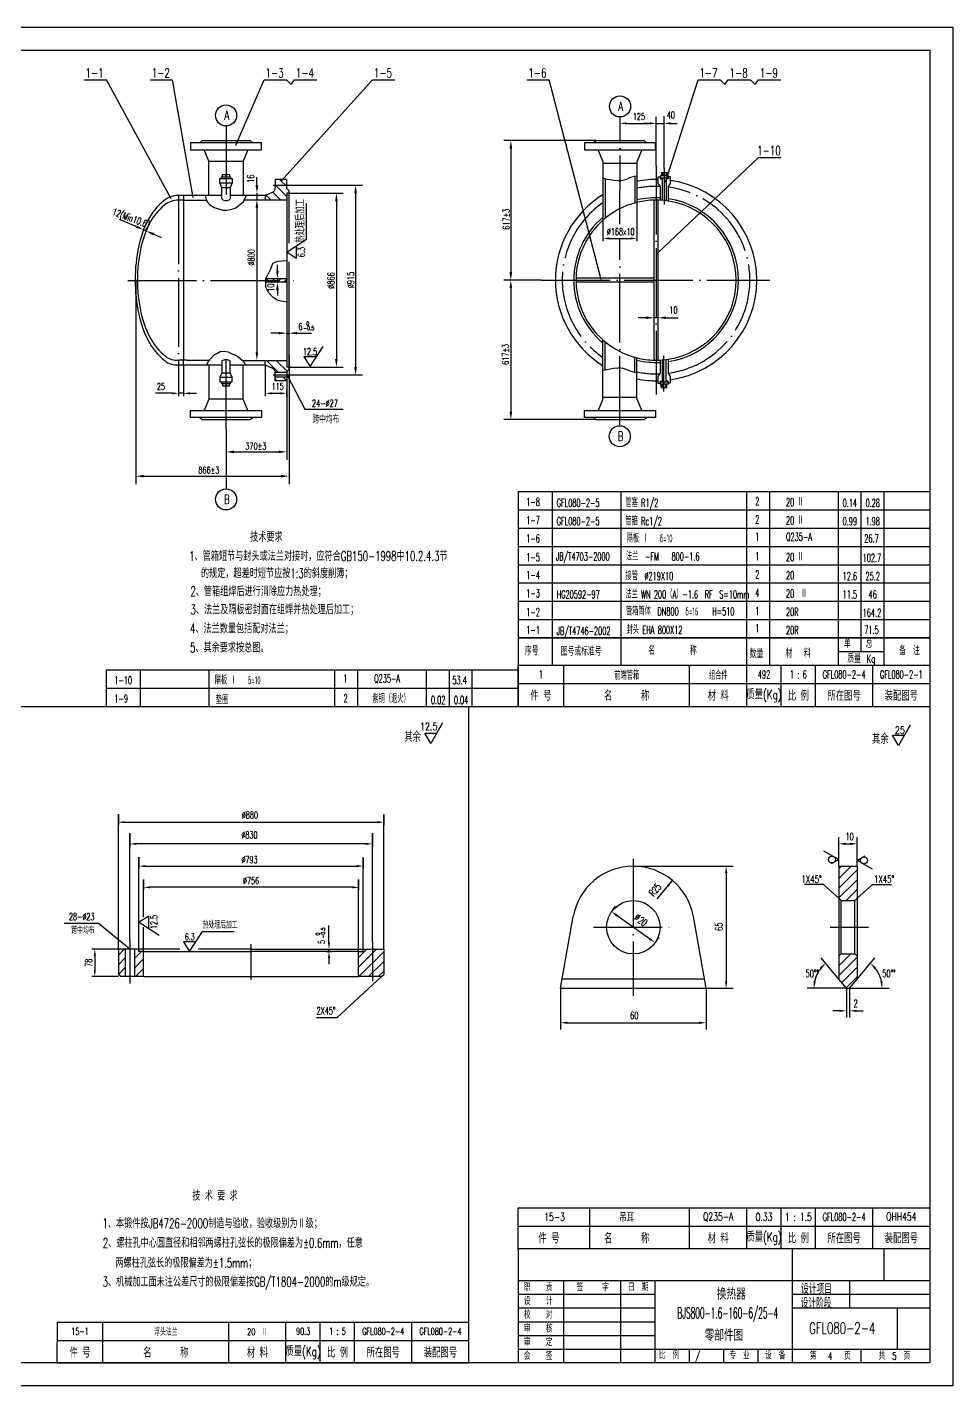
# Model space of a CAD drawing. Extents: x -457 to 1749, y 191 to 1539.
# Drawn here: x 468 to 873, y 191 to 785 of the extents above; entities that cross this region are included whole.
import ezdxf
from ezdxf.enums import TextEntityAlignment as Align

# ---------------------------------------------------------------- set-up
doc = ezdxf.new("R2010")
doc.units = 0
doc.header["$MEASUREMENT"] = 0
doc.linetypes.add('DASHDOT-M', pattern=[36, 30, -3, 0, -3])
doc.layers.get('0').update_dxf_attribs({"linetype": 'CONTINUOUS'})
for name, color, linetype in [('1', 3, 'CONTINUOUS'), ('CDR_DWG1', 4, 'CONTINUOUS'), ('CDR_DWG2', 2, 'CONTINUOUS'), ('CDR_DWG3', 1, 'DASHDOT-M'), ('XS', 2, 'CONTINUOUS')]:
    doc.layers.add(name, color=color, linetype=linetype)
doc.styles.add('HZ', font='romans', dxfattribs={"width": 0.7, "bigfont": 'hz'})

# ---------------------------------------------------------------- blocks, each defined once
blk = doc.blocks.new('*X24')
at = {"color": 0}
for p, q in [((139.69, 161.53), (136.66, 164.57)), ((143.94, 161.53), (139.94, 165.53)), ((147.66, 162.05), (144.18, 165.53)), ((138.21, 154.53), (135.66, 157.08)), ((142.45, 154.53), (139.45, 157.53)), ((146.69, 154.53), (143.69, 157.53))]:
    blk.add_line(p, q, dxfattribs=at)
blk = doc.blocks.new('*X25')
at = {"color": 0}
for p, q in [((143.52, 259.53), (135.66, 267.39)), ((147.66, 259.63), (136.76, 270.53)), ((147.66, 263.88), (141, 270.53)), ((147.66, 268.12), (145.25, 270.53)), ((139.27, 259.53), (135.66, 263.15))]:
    blk.add_line(p, q, dxfattribs=at)
blk = doc.blocks.new('*X98')
at = {"layer": '1', "color": 0, "linetype": 'Continuous'}
for p, q in [((-21950.87, -21632.62), (-21945.48, -21627.22)), ((-21950.87, -21628.37), (-21949.72, -21627.22)), ((-21950.87, -21636.86), (-21942.87, -21628.86)), ((-21950.87, -21641.1), (-21942.87, -21633.1)), ((-21947.75, -21642.22), (-21942.87, -21637.34)), ((-21950.87, -21670.8), (-21945.63, -21665.55)), ((-21950.87, -21666.56), (-21949.87, -21665.55)), ((-21950.87, -21675.04), (-21942.87, -21667.04)), ((-21949.64, -21678.05), (-21942.87, -21671.28)), ((-21947.7, -21680.36), (-21942.87, -21675.53))]:
    blk.add_line(p, q, dxfattribs=at)
blk = doc.blocks.new('MM')
at = {"layer": 'XS', "color": 3}
blk.add_lwpolyline([(3.85, 6.67), (0, 0), (-1.93, 3.33)], dxfattribs=at)
blk.add_circle((0, 3), 1.5, dxfattribs=at)
blk = doc.blocks.new('*X19')
for p, q in [((115.19, 200.04), (115.76, 200.61)), ((116.99, 199.01), (118.59, 200.61)), ((119.82, 199.01), (121.42, 200.61)), ((122.65, 199.01), (124, 200.37))]:
    blk.add_line(p, q)
blk = doc.blocks.new('*X21')
for p, q in [((120.32, 159.7), (115.19, 164.82)), ((124.13, 160.13), (119.43, 164.82)), ((124, 164.5), (123.68, 164.82)), ((119.77, 156), (119, 156.77)), ((124, 156.01), (122.35, 157.67))]:
    blk.add_line(p, q)
blk = doc.blocks.new('*X20')
for p, q in [((124, 240.87), (120.87, 244)), ((121.21, 235.18), (117.79, 238.6)), ((124, 236.62), (119, 241.62)), ((116.96, 235.18), (114.65, 237.49))]:
    blk.add_line(p, q)

msp = doc.modelspace()

# ---------------------------------------------------------------- linework, layer by layer
for p, q in [((31.92, 785.43), (872.92, 785.43)), ((872.92, 785.43), (872.92, 191.43)), ((493.37, 762.36), (503.07, 762.36)), ((531.37, 710.42), (503.07, 762.36)), ((522.29, 762.36), (531.99, 762.36)), ((540.91, 710.98), (531.99, 762.36)), ((559.57, 733.85), (572.04, 762.36)), ((572.04, 762.36), (581.74, 762.36)), ((579.21, 718.02), (619.34, 762.36)), ((581.74, 762.36), (583.76, 760.34)), ((583.76, 760.34), (585.24, 762.36)), ((585.24, 762.36), (594.95, 762.36)), ((619.34, 762.36), (629.04, 762.36)), ((686.85, 762.36), (696.55, 762.36)), ((719.25, 675.08), (696.55, 762.36)), ((747.36, 717.6), (761.6, 762.36)), ((761.6, 762.36), (771.3, 762.36)), ((771.3, 762.36), (773.32, 760.34)), ((773.32, 760.34), (774.81, 762.36)), ((774.81, 762.36), (784.51, 762.36)), ((784.51, 762.36), (786.53, 760.34)), ((786.53, 760.34), (788.02, 762.36)), ((788.02, 762.36), (797.72, 762.36)), ((727.51, 742.78), (727.51, 744.63)), ((730.31, 743.38), (740.46, 743.38)), ((740.46, 743.38), (737.66, 743.38)), ((743.26, 724.9), (743.26, 746.29)), ((743.26, 742.78), (743.26, 744.63)), ((743.26, 743.38), (746.82, 743.38)), ((743.26, 743.38), (746.82, 743.38)), ((746.82, 723.69), (746.82, 746.46)), ((746.82, 743.38), (746.82, 744.63)), ((749.62, 743.38), (752.42, 743.38)), ((717.09, 735.84), (676.8, 735.84)), ((679.8, 732.34), (679.8, 678.34)), ((743.65, 686.39), (788.02, 728.42)), ((788.02, 728.42), (797.72, 728.42)), ((568.83, 716.36), (568.83, 719.86)), ((720.1, 719.38), (721.72, 719.04)), ((721.72, 719.04), (723.32, 718.86)), ((723.32, 718.86), (724.66, 718.51)), ((728.78, 718.51), (730.53, 719.04)), ((730.53, 719.04), (731.85, 719.73)), ((731.85, 719.73), (733.77, 720.26)), ((733.77, 720.26), (734.94, 720.44)), ((568.83, 712.87), (568.83, 710.02)), ((582.84, 716.31), (614.95, 716.31)), ((582.91, 712.84), (606.56, 712.84)), ((611.95, 712.81), (611.95, 636.86)), ((724.66, 718.51), (726.56, 718.33)), ((726.56, 718.33), (727.88, 718.33)), ((727.88, 718.33), (728.78, 718.51)), ((546.21, 711.85), (546.54, 710.64)), ((546.54, 710.64), (547.13, 709.12)), ((547.13, 709.12), (548.3, 707.71)), ((548.3, 707.71), (550.09, 706.66)), ((559.35, 706.31), (560.83, 707.25)), ((560.83, 707.25), (561.43, 707.83)), ((561.43, 707.83), (563, 709.12)), ((563, 709.12), (563.49, 710.54)), ((563.49, 710.54), (564.28, 711.83)), ((564.28, 711.83), (564.29, 711.88)), ((568.8, 706.93), (568.8, 643.34)), ((590.55, 692.69), (590.55, 708.49)), ((603.56, 709.34), (603.56, 640.34)), ((734.9, 709.47), (734.9, 691.81)), ((516.13, 698.21), (508.8, 701.37)), ((550.09, 706.66), (551.56, 706.08)), ((551.56, 706.08), (553.94, 705.37)), ((553.94, 705.37), (555.7, 705.48)), ((555.7, 705.48), (557.28, 705.73)), ((557.28, 705.73), (559.35, 706.31)), ((519.4, 696.77), (520.51, 696.31)), ((720, 700.83), (720, 691.81)), ((523.74, 694.91), (526.95, 693.52)), ((581.85, 686.99), (590.55, 692.69)), ((586.01, 689.73), (586.01, 684.36)), ((722.8, 693.06), (732.1, 693.06)), ((575.79, 682.26), (578.03, 683.16)), ((578.03, 683.16), (579.9, 683.31)), ((579.9, 683.31), (581.89, 683.46)), ((586.01, 684.36), (581.85, 686.99)), ((572.69, 675.54), (573.56, 677.19)), ((573.56, 677.19), (574.92, 679.73)), ((574.92, 679.73), (575.79, 682.26)), ((577.79, 679.04), (577.79, 681.51)), ((515.9, 675), (515.9, 585.62)), ((572.69, 673.9), (572.69, 675.54)), ((572.69, 671.8), (572.69, 673.9)), ((573.93, 669.42), (572.69, 671.8)), ((577.79, 675.45), (577.79, 673.9)), ((581.85, 675.53), (581.85, 673.96)), ((693.19, 674.84), (676.8, 674.84)), ((693.19, 674.84), (676.8, 674.84)), ((679.8, 671.34), (679.8, 616.48)), ((575.92, 667.17), (573.93, 669.42)), ((577.9, 665.99), (575.92, 667.17)), ((577.79, 670.4), (577.79, 668.08)), ((580.27, 665.53), (577.9, 665.99)), ((581.89, 665.24), (580.27, 665.53)), ((738.98, 658.39), (735.48, 658.39)), ((742.44, 658.43), (744.1, 658.43)), ((747.63, 658.39), (752.96, 658.39)), ((578.35, 651.65), (574.85, 651.65)), ((581.85, 651.65), (582.91, 651.65)), ((586.41, 651.65), (592.64, 651.65)), ((548.99, 640.84), (550.09, 642.14)), ((550.09, 642.14), (551.59, 642.95)), ((551.59, 642.95), (552.75, 643.69)), ((552.75, 643.69), (554.52, 643.85)), ((554.52, 643.85), (556.22, 643.44)), ((556.22, 643.44), (557.52, 642.79)), ((557.52, 642.79), (559.02, 642.14)), ((560.59, 641.34), (559.02, 642.14)), ((582.85, 642.21), (582.85, 596.24)), ((592.03, 637.08), (597.73, 645.78)), ((534.62, 637.84), (534.62, 624.1)), ((536.77, 637.84), (536.77, 624.1)), ((546.94, 637.84), (547.69, 639.38)), ((547.69, 639.38), (548.99, 640.84)), ((560.59, 641.34), (561.49, 640.6)), ((561.49, 640.6), (562.78, 639.55)), ((562.78, 639.55), (563.52, 638.24)), ((563.52, 638.24), (563.76, 637.84)), ((572.49, 637.84), (572.49, 624.1)), ((582.91, 636.84), (606.56, 636.84)), ((589.4, 641.25), (592.03, 637.08)), ((594.77, 641.25), (589.4, 641.25)), ((720.1, 635.5), (721.72, 635.83)), ((721.72, 635.83), (723.32, 636.01)), ((723.32, 636.01), (724.66, 636.36)), ((724.66, 636.36), (726.56, 636.54)), ((726.56, 636.54), (727.88, 636.54)), ((727.88, 636.54), (728.78, 636.36)), ((728.78, 636.36), (730.53, 635.83)), ((730.53, 635.83), (731.85, 635.14)), ((581.85, 630.85), (581.85, 596.2)), ((582.01, 633.27), (589.7, 618.46)), ((582.84, 633.36), (614.95, 633.36)), ((731.85, 635.14), (733.77, 634.61)), ((733.77, 634.61), (734.94, 634.44)), ((531.82, 625.35), (524.52, 625.35)), ((536.77, 625.35), (534.62, 625.35)), ((539.57, 625.35), (542.37, 625.35)), ((575.29, 625.35), (579.05, 625.35)), ((581.85, 623.71), (581.85, 626.6)), ((589.7, 618.46), (606.54, 618.46)), ((717, 613.84), (676.8, 613.84)), ((555.35, 609.77), (555.35, 583.58)), ((558.85, 599.74), (579.35, 599.74)), ((582.85, 597.7), (582.85, 585.62)), ((519.4, 589.12), (579.35, 589.12)), ((832.93, 518.43), (832.93, 582.43)), ((682.93, 574.43), (862.92, 574.43)), ((682.93, 566.43), (862.92, 566.43)), ((682.93, 566.43), (862.92, 566.43)), ((682.93, 558.43), (862.92, 558.43)), ((682.93, 550.43), (862.92, 550.43)), ((682.93, 550.43), (862.92, 550.43)), ((682.93, 542.43), (862.92, 542.43)), ((682.93, 534.43), (862.92, 534.43)), ((682.93, 534.43), (862.92, 534.43)), ((682.93, 526.43), (862.92, 526.43)), ((682.93, 518.43), (862.92, 518.43)), ((862.92, 518.43), (682.93, 518.43)), ((832.93, 512.43), (832.93, 518.43)), ((822.93, 512.43), (842.93, 512.43)), ((652.93, 488.43), (652.93, 504.43)), ((502.94, 496.43), (682.93, 496.43)), ((682.92, 498.43), (862.92, 498.43)), ((682.93, 498.43), (862.92, 498.43)), ((56.92, 488.43), (862.92, 488.43)), ((661.42, 201.43), (661.42, 488.43)), ((682.93, 488.43), (862.92, 488.43)), ((508.29, 382.31), (508.29, 441.38)), ((508.29, 441.28), (508.29, 436.61)), ((624.29, 382.18), (624.29, 441.28)), ((624.29, 441.28), (624.29, 436.61)), ((511.09, 437.86), (621.49, 437.86)), ((513.29, 385.94), (513.29, 432.98)), ((513.29, 432.98), (513.29, 427.11)), ((616.49, 428.36), (516.09, 428.36)), ((619.29, 385.21), (619.29, 432.98)), ((619.29, 432.98), (619.29, 427.11)), ((823.13, 418.59), (823.13, 431.37)), ((826.13, 428.37), (828.13, 428.37)), ((831.13, 418.59), (831.13, 431.37)), ((517.29, 382.31), (517.29, 422.57)), ((517.29, 422.57), (517.29, 417.4)), ((615.29, 382.27), (615.29, 422.48)), ((615.29, 422.48), (615.29, 417.4)), ((520.09, 418.65), (612.49, 418.65)), ((733.3, 418.59), (776.9, 418.59)), ((519.29, 396.34), (519.29, 412.85)), ((519.29, 412.85), (519.29, 408.12)), ((613.29, 381.28), (613.29, 412.85)), ((613.29, 412.85), (613.29, 408.12)), ((743.66, 404.32), (750.41, 412.38)), ((773.9, 415.59), (773.9, 368.26)), ((816.42, 410.65), (808.16, 410.65)), ((823.13, 404.59), (816.42, 410.65)), ((831.13, 404.59), (837.84, 410.65)), ((837.84, 410.65), (846.1, 410.65)), ((610.49, 409.37), (522.09, 409.37)), ((723.8, 398.7), (725.55, 401.15)), ((499.58, 393.59), (484.57, 393.59)), ((513.29, 382.33), (499.58, 393.59)), ((521.57, 396.81), (517.4, 394.18)), ((517.4, 394.18), (526.11, 388.48)), ((521.57, 391.45), (521.57, 396.81)), ((600.32, 385.13), (600.32, 392.62)), ((740.36, 386.89), (726.25, 396.96)), ((519.29, 380.19), (519.29, 391.94)), ((539.4, 381.33), (545.1, 390.04)), ((545.1, 390.04), (558.85, 390.04)), ((742.8, 385.15), (744.54, 387.59)), ((508.29, 382.31), (496.74, 382.31)), ((542.14, 385.5), (536.77, 385.5)), ((536.77, 385.5), (539.4, 381.33)), ((599.09, 382.33), (601.57, 382.33)), ((599.09, 381.33), (601.57, 381.33)), ((600.32, 381.33), (600.32, 382.33)), ((497.99, 379.51), (497.99, 373.13)), ((600.32, 378.53), (600.32, 375.73)), ((823.13, 369.23), (815.37, 378.48)), ((831.13, 369.23), (838.89, 378.48)), ((508.29, 370.33), (496.74, 370.33)), ((623.29, 370.33), (603.74, 352.37)), ((701.52, 365.26), (701.52, 347.16)), ((765.08, 365.26), (765.08, 347.16)), ((765.47, 365.26), (776.9, 365.26)), ((826.46, 365.26), (809.21, 365.26)), ((826.46, 365.26), (826.46, 352.39)), ((827.8, 365.26), (827.8, 352.39)), ((827.8, 365.26), (845.05, 365.26)), ((603.74, 352.37), (594.91, 352.37)), ((823.46, 355.39), (820.46, 355.39)), ((830.8, 355.39), (833.8, 355.39)), ((704.52, 350.16), (762.08, 350.16)), ((682.92, 261.24), (862.92, 261.24)), ((682.93, 261.24), (862.92, 261.24)), ((682.92, 251.46), (862.92, 251.46)), ((802.92, 201.46), (802.92, 251.46)), ((842.92, 237.46), (842.92, 251.46)), ((682.92, 237.46), (862.92, 237.46)), ((702.92, 201.46), (702.92, 237.46)), ((727.92, 201.46), (727.92, 237.46)), ((742.92, 201.46), (742.92, 237.46)), ((827.92, 225.46), (827.92, 237.46)), ((827.92, 225.46), (827.92, 237.46)), ((682.92, 231.46), (742.92, 231.46)), ((802.92, 231.46), (862.92, 231.46)), ((682.92, 225.46), (742.92, 225.46)), ((802.92, 225.46), (862.92, 225.46)), ((848.54, 225.46), (848.54, 207.46)), ((682.92, 219.46), (742.92, 219.46)), ((481.53, 211.24), (661.53, 211.24)), ((682.92, 213.46), (742.92, 213.46)), ((682.92, 207.46), (862.92, 207.46)), ((757.92, 201.46), (757.92, 207.46)), ((772.92, 201.46), (772.92, 207.46)), ((787.92, 201.46), (787.92, 207.46)), ((832.92, 201.46), (832.92, 207.46)), ((481.42, 201.43), (661.42, 201.43)), ((872.92, 191.43), (31.92, 191.43))]:
    msp.add_line(p, q)
for points in [[(649.93, 481.25), (644.78, 472.32), (642.2, 476.79), (647.35, 476.79)], [(854.33, 480.31), (849.17, 471.38), (846.6, 475.84), (851.75, 475.84)]]:
    msp.add_lwpolyline(points)
for centre, start, end in [((826.46, 365.26), 142.08086, 167.91914), ((827.8, 365.26), 12.08086, 37.91914)]:
    msp.add_arc(centre, 14.25, start, end)
for points in [[(730.31, 743.85), (730.31, 742.91), (727.51, 743.38)], [(740.46, 743.85), (740.46, 742.91), (743.26, 743.38)], [(740.46, 743.85), (740.46, 742.91), (743.26, 743.38)], [(749.62, 743.85), (749.62, 742.91), (746.82, 743.38)], [(680.38, 732.34), (679.22, 732.34), (679.8, 735.84)], [(569.41, 716.36), (568.24, 716.36), (568.83, 712.86)], [(604.15, 709.34), (602.98, 709.34), (603.56, 712.84)], [(612.53, 712.81), (611.36, 712.81), (611.95, 716.31)], [(569.41, 706.51), (568.24, 706.51), (568.83, 710.01)], [(515.89, 697.67), (516.36, 698.74), (519.34, 696.82)], [(523.5, 694.38), (523.97, 695.45), (520.52, 696.3)], [(722.8, 693.52), (722.8, 692.59), (720, 693.06)], [(732.1, 693.52), (732.1, 692.59), (734.9, 693.06)], [(578.37, 679.04), (577.2, 679.04), (577.79, 675.54)], [(680.38, 678.34), (679.22, 678.34), (679.8, 674.84)], [(578.37, 670.4), (577.2, 670.4), (577.79, 673.9)], [(680.38, 671.34), (679.22, 671.34), (679.8, 674.84)], [(738.98, 657.81), (738.98, 658.97), (742.48, 658.39)], [(747.63, 657.81), (747.63, 658.97), (744.13, 658.39)], [(578.35, 651.07), (578.35, 652.24), (581.85, 651.65)], [(586.41, 651.07), (586.41, 652.24), (582.91, 651.65)], [(569.38, 643.34), (568.22, 643.34), (568.8, 639.84)], [(604.15, 640.34), (602.98, 640.34), (603.56, 636.84)], [(612.53, 636.86), (611.36, 636.86), (611.95, 633.36)], [(531.82, 625.81), (531.82, 624.88), (534.62, 625.35)], [(539.57, 625.81), (539.57, 624.88), (536.77, 625.35)], [(575.29, 625.81), (575.29, 624.88), (572.49, 625.35)], [(579.05, 625.81), (579.05, 624.88), (581.85, 625.35)], [(680.38, 617.34), (679.22, 617.34), (679.8, 613.84)], [(558.85, 599.16), (558.85, 600.32), (555.35, 599.74)], [(578.34, 599.16), (578.34, 600.32), (581.84, 599.74)], [(519.4, 588.54), (519.4, 589.7), (515.9, 589.12)], [(579.35, 588.54), (579.35, 589.7), (582.85, 589.12)], [(511.09, 438.33), (511.09, 437.39), (508.29, 437.86)], [(621.49, 438.33), (621.49, 437.39), (624.29, 437.86)], [(516.09, 428.83), (516.09, 427.9), (513.29, 428.36)], [(616.49, 428.83), (616.49, 427.9), (619.29, 428.36)], [(826.13, 428.87), (826.13, 427.87), (823.13, 428.37)], [(828.13, 428.87), (828.13, 427.87), (831.13, 428.37)], [(520.09, 419.12), (520.09, 418.18), (517.29, 418.65)], [(612.49, 419.12), (612.49, 418.18), (615.29, 418.65)], [(773.4, 415.59), (774.4, 415.59), (773.9, 418.59)], [(748.1, 410.4), (748.87, 409.76), (750.41, 412.38)], [(522.09, 409.83), (522.09, 408.9), (519.29, 409.37)], [(610.49, 409.83), (610.49, 408.9), (613.29, 409.37)], [(726.54, 397.37), (725.95, 396.55), (723.8, 398.7)], [(740.65, 387.3), (740.07, 386.49), (742.8, 385.15)], [(498.45, 379.51), (497.52, 379.51), (497.99, 382.31)], [(600.79, 385.13), (599.86, 385.13), (600.32, 382.33)], [(600.79, 378.53), (599.86, 378.53), (600.32, 381.33)], [(815.58, 373.67), (814.86, 374.37), (817.3, 376.18)], [(838.68, 373.67), (839.4, 374.37), (836.96, 376.18)], [(498.45, 373.13), (497.52, 373.13), (497.99, 370.33)], [(812.03, 368.29), (813.02, 368.19), (812.21, 365.26)], [(842.23, 368.29), (841.24, 368.19), (842.05, 365.26)], [(773.4, 368.26), (774.4, 368.26), (773.9, 365.26)], [(704.52, 350.66), (704.52, 349.66), (701.52, 350.16)], [(762.08, 350.66), (762.08, 349.66), (765.08, 350.16)], [(823.46, 355.89), (823.46, 354.89), (826.46, 355.39)], [(830.8, 355.89), (830.8, 354.89), (827.8, 355.39)]]:
    msp.add_solid(points)
at = {"layer": 'CDR_DWG1'}
for p, q in [((56.92, 775.43), (862.92, 775.43)), ((862.92, 775.43), (862.92, 201.43)), ((570.85, 734.84), (539.85, 734.84)), ((539.85, 734.84), (539.85, 731.84)), ((539.85, 731.84), (570.85, 731.84)), ((543.85, 734.84), (544.85, 735.84)), ((544.85, 735.84), (565.85, 735.84)), ((547.85, 726.84), (545.85, 731.84)), ((564.85, 731.84), (562.85, 726.84)), ((564.85, 731.84), (564.85, 731.84)), ((565.85, 735.84), (566.85, 734.84)), ((570.85, 731.84), (570.85, 734.84)), ((713.84, 734.84), (712, 734.84)), ((712, 734.84), (712, 731.84)), ((712, 731.84), (713.84, 731.84)), ((716, 734.84), (713.84, 734.84)), ((713.84, 731.84), (716.01, 731.84)), ((716, 734.84), (717, 735.84)), ((743, 734.84), (716, 734.84)), ((716.01, 731.84), (718.03, 731.84)), ((717, 735.84), (718.3, 735.84)), ((718, 731.84), (743, 731.84)), ((720, 726.84), (718, 731.84)), ((718.3, 735.84), (738, 735.84)), ((737, 731.84), (735, 726.84)), ((737, 731.84), (737, 731.84)), ((738, 735.84), (739, 734.84)), ((743, 731.84), (743, 734.84)), ((547.85, 726.84), (562.85, 726.84)), ((547.85, 711.85), (547.85, 726.84)), ((562.85, 726.84), (562.85, 711.88)), ((720, 726.84), (720, 725.94)), ((720, 725.96), (734.91, 725.96)), ((720, 725.94), (720, 702.89)), ((734.9, 726.88), (734.9, 725.97)), ((734.9, 725.97), (734.9, 710.02)), ((552.57, 719.34), (558.07, 719.34)), ((552.57, 717.34), (552.57, 719.34)), ((553.32, 720.04), (557.32, 720.04)), ((553.32, 719.34), (553.32, 720.04)), ((553.82, 721.04), (556.82, 721.04)), ((553.82, 720.04), (553.82, 721.04)), ((555.32, 720.04), (555.32, 721.04)), ((556.82, 721.04), (556.82, 720.04)), ((557.32, 720.04), (557.32, 719.34)), ((558.07, 719.34), (558.07, 717.34)), ((576.85, 718.84), (576.85, 715.14)), ((581.85, 718.84), (576.85, 718.84)), ((581.85, 714.84), (581.85, 718.84)), ((720.98, 719.23), (720.98, 701.94)), ((734.02, 720.15), (734.02, 708.63)), ((744.13, 719.96), (745.12, 719.96)), ((744.13, 717.09), (744.13, 719.96)), ((745.12, 719.96), (745.12, 720.49)), ((745.12, 719.47), (745.12, 719.96)), ((745.12, 719.47), (745.12, 719.11)), ((745.12, 719.1), (746, 719.1)), ((748.64, 720.49), (745.13, 720.49)), ((745.13, 719.5), (748.64, 719.5)), ((745.62, 721.93), (745.62, 720.5)), ((745.62, 721.93), (748.14, 721.93)), ((746.02, 709.64), (746.02, 719.5)), ((746.15, 721.93), (746.15, 720.5)), ((747.62, 721.93), (747.62, 720.5)), ((747.75, 709.45), (747.75, 719.5)), ((748.65, 719.1), (747.76, 719.1)), ((748.14, 721.93), (748.14, 720.5)), ((748.64, 719.96), (748.64, 720.49)), ((749.63, 719.96), (748.64, 719.96)), ((748.64, 719.47), (748.64, 719.96)), ((748.64, 719.5), (748.64, 719.1)), ((749.63, 717.09), (749.63, 719.96)), ((552.57, 717.34), (558.07, 717.34)), ((553.57, 715.34), (552.57, 717.34)), ((553.57, 715.34), (557.07, 715.34)), ((553.57, 710.34), (553.57, 715.34)), ((558.07, 717.34), (557.07, 715.34)), ((557.07, 715.34), (557.07, 710.34)), ((572.49, 711.9), (575.66, 713.31)), ((582.85, 713.84), (581.85, 714.84)), ((582.85, 712.84), (581.85, 712.84)), ((581.85, 712.84), (581.85, 710.26)), ((582.85, 713.1), (582.85, 713.84)), ((582.85, 690.99), (582.85, 713.1)), ((745.12, 715.73), (744.13, 717.09)), ((745.12, 710.87), (745.12, 715.73)), ((748.64, 715.73), (749.63, 717.09)), ((748.64, 710.32), (748.64, 715.73)), ((553.57, 711.86), (534.62, 711.83)), ((536.78, 709.83), (534.62, 709.84)), ((536.76, 711.83), (536.76, 709.84)), ((536.78, 709.83), (538.13, 709.84)), ((536.78, 709.83), (536.78, 639.84)), ((538.13, 709.84), (546.83, 709.84)), ((572.49, 711.9), (557.07, 711.87)), ((563.49, 710.01), (572.67, 710.01)), ((572.49, 711.9), (572.49, 710.01)), ((572.67, 710.01), (581.94, 710.01)), ((581.85, 710.26), (581.85, 675.53)), ((734.9, 710.02), (734.9, 708.92)), ((742.42, 675.96), (742.42, 709.7)), ((744.08, 709.7), (744.08, 639.95)), ((745.12, 709.67), (745.12, 710.77)), ((748.64, 709.28), (748.64, 710.32)), ((720, 702.89), (720, 702.11)), ((720, 702.11), (720, 700.83)), ((582.85, 637.01), (582.85, 682.78)), ((581.84, 675.45), (572.93, 675.45)), ((581.89, 673.9), (572.93, 673.9)), ((581.85, 673.96), (581.85, 639.69)), ((708.28, 675.88), (742.43, 675.88)), ((742.43, 673.88), (708.28, 673.88)), ((742.42, 673.74), (742.42, 675.96)), ((742.42, 640.45), (742.42, 673.74)), ((720, 647.56), (720, 648.84)), ((720, 646.78), (720, 647.56)), ((720.98, 635.68), (720.98, 647.74)), ((720, 623.73), (720, 646.78)), ((536.8, 639.84), (534.67, 639.89)), ((534.67, 637.84), (553.57, 637.84)), ((536.77, 637.84), (536.78, 639.84)), ((538.09, 639.84), (536.8, 639.84)), ((538.09, 639.84), (548.07, 639.84)), ((547.85, 637.84), (547.85, 622.84)), ((553.57, 639.34), (553.57, 634.34)), ((557.07, 634.34), (557.07, 639.34)), ((557.07, 637.84), (572.49, 637.84)), ((562.65, 639.66), (572.62, 639.66)), ((562.85, 622.84), (562.85, 637.84)), ((572.49, 637.84), (572.49, 639.66)), ((572.49, 637.84), (575.68, 636.37)), ((572.62, 639.66), (581.94, 639.66)), ((581.85, 639.69), (581.85, 636.84)), ((582.85, 636.84), (581.85, 636.84)), ((582.85, 635.84), (581.85, 634.84)), ((582.85, 635.84), (582.85, 637.01)), ((733.93, 634.59), (733.93, 640.93)), ((734.9, 639.65), (734.9, 640.75)), ((734.9, 623.7), (734.9, 639.65)), ((742.42, 640.45), (742.43, 639.98)), ((744.97, 639.95), (744.97, 639.12)), ((744.97, 639.12), (744.97, 634.09)), ((745.86, 640.05), (745.86, 630.32)), ((747.59, 640.15), (747.59, 630.32)), ((748.49, 640.24), (748.49, 639.47)), ((748.49, 639.47), (748.49, 634.09)), ((553.57, 634.34), (552.57, 632.34)), ((552.57, 632.34), (558.07, 632.34)), ((552.57, 632.34), (552.57, 630.34)), ((552.57, 630.34), (558.07, 630.34)), ((553.32, 630.34), (553.32, 629.64)), ((553.57, 634.34), (557.07, 634.34)), ((558.07, 632.34), (557.07, 634.34)), ((557.32, 629.64), (557.32, 630.34)), ((558.07, 630.34), (558.07, 632.34)), ((576.85, 632.52), (576.85, 634.55)), ((576.85, 634.55), (576.85, 634.55)), ((576.85, 630.84), (576.85, 632.52)), ((581.85, 630.84), (576.85, 630.84)), ((576.9, 634.53), (581.88, 634.53)), ((576.9, 632.5), (581.88, 632.5)), ((581.85, 634.84), (581.85, 634.55)), ((581.85, 634.55), (581.85, 632.52)), ((581.85, 632.52), (581.85, 630.84)), ((744.97, 634.09), (743.98, 632.74)), ((743.98, 632.74), (743.98, 629.86)), ((743.98, 629.86), (744.97, 629.86)), ((744.97, 630.72), (745.85, 630.72)), ((744.97, 630.35), (744.97, 630.72)), ((744.97, 630.35), (744.97, 629.86)), ((744.97, 629.86), (744.97, 629.34)), ((744.98, 630.33), (748.49, 630.33)), ((748.5, 630.72), (747.61, 630.72)), ((748.49, 634.09), (749.48, 632.74)), ((748.49, 630.35), (748.5, 630.72)), ((748.49, 630.35), (748.49, 629.86)), ((748.49, 629.86), (748.49, 629.34)), ((749.48, 629.86), (748.49, 629.86)), ((749.48, 632.74), (749.48, 629.86)), ((553.32, 629.64), (557.32, 629.64)), ((553.82, 629.64), (553.82, 628.64)), ((553.82, 628.64), (556.82, 628.64)), ((555.32, 629.64), (555.32, 628.64)), ((556.82, 628.64), (556.82, 629.64)), ((720, 622.84), (720, 623.73)), ((720, 623.71), (734.91, 623.71)), ((734.9, 622.8), (734.9, 623.7)), ((748.49, 629.34), (744.98, 629.34)), ((745.47, 627.9), (745.47, 629.33)), ((745.47, 627.9), (747.99, 627.9)), ((745.99, 627.9), (745.99, 629.33)), ((747.47, 627.9), (747.47, 629.33)), ((747.99, 627.9), (747.99, 629.33)), ((539.85, 617.84), (570.85, 617.84)), ((539.85, 614.84), (539.85, 617.84)), ((547.85, 622.84), (545.85, 617.84)), ((562.85, 622.84), (547.85, 622.84)), ((564.85, 617.84), (562.85, 622.84)), ((564.85, 617.84), (564.85, 617.84)), ((570.85, 617.84), (570.85, 614.84)), ((712, 617.84), (713.84, 617.84)), ((712, 614.84), (712, 617.84)), ((713.84, 617.84), (716.01, 617.84)), ((716.01, 617.84), (718.03, 617.84)), ((720, 622.84), (718, 617.84)), ((718, 617.84), (743, 617.84)), ((737, 617.84), (735, 622.84)), ((737, 617.84), (737, 617.84)), ((743, 617.84), (743, 614.84)), ((570.85, 614.84), (539.85, 614.84)), ((543.85, 614.84), (544.85, 613.84)), ((544.85, 613.84), (565.85, 613.84)), ((565.85, 613.84), (566.85, 614.84)), ((713.84, 614.84), (712, 614.84)), ((716, 614.84), (713.84, 614.84)), ((743, 614.84), (716, 614.84)), ((716, 614.84), (717, 613.84)), ((717, 613.84), (718.3, 613.84)), ((718.3, 613.84), (738, 613.84)), ((738, 613.84), (739, 614.84)), ((682.93, 582.43), (682.93, 488.43)), ((682.93, 582.43), (862.92, 582.43)), ((697.93, 518.43), (697.93, 582.43)), ((727.93, 518.43), (727.93, 582.43)), ((782.93, 518.43), (782.93, 582.43)), ((792.93, 518.43), (792.93, 582.43)), ((822.93, 518.43), (822.93, 582.43)), ((842.93, 518.43), (842.93, 582.43)), ((697.93, 506.43), (697.93, 518.43)), ((727.93, 506.43), (727.93, 518.43)), ((782.93, 506.43), (782.93, 518.43)), ((792.93, 506.43), (792.93, 518.43)), ((822.93, 506.43), (822.93, 518.43)), ((842.93, 506.43), (842.93, 518.43)), ((682.92, 506.43), (862.92, 506.43)), ((682.92, 488.43), (682.92, 506.43)), ((702.92, 488.43), (702.92, 506.43)), ((757.92, 488.43), (757.92, 506.43)), ((782.92, 488.43), (782.92, 506.43)), ((797.92, 488.43), (797.92, 506.43)), ((812.92, 488.43), (812.92, 506.43)), ((837.92, 488.43), (837.92, 506.43)), ((502.94, 504.43), (682.93, 504.43)), ((502.94, 504.43), (502.94, 488.43)), ((517.94, 488.43), (517.94, 504.43)), ((547.94, 488.43), (547.94, 504.43)), ((602.93, 488.43), (602.93, 504.43)), ((612.93, 488.43), (612.93, 504.43)), ((642.93, 488.43), (642.93, 504.43)), ((662.93, 488.43), (662.93, 504.43)), ((823.13, 418.59), (823.13, 404.59)), ((823.13, 418.59), (831.13, 418.59)), ((831.13, 418.59), (831.13, 404.59)), ((823.13, 404.59), (823.13, 369.23)), ((824.13, 403.59), (823.13, 404.59)), ((831.13, 404.59), (830.13, 403.59)), ((831.13, 404.59), (831.13, 369.23)), ((824.13, 380.26), (824.13, 403.59)), ((824.13, 403.59), (830.13, 403.59)), ((830.13, 380.26), (830.13, 403.59)), ((701.52, 365.26), (707.04, 396.55)), ((765.08, 365.26), (759.56, 396.55)), ((508.29, 382.33), (508.29, 371.33)), ((511.29, 382.33), (508.29, 382.33)), ((511.29, 382.33), (511.29, 370.33)), ((515.29, 382.33), (511.29, 382.33)), ((515.29, 382.33), (515.29, 370.33)), ((517.29, 382.33), (515.29, 382.33)), ((517.29, 381.33), (517.29, 382.33)), ((519.29, 381.33), (517.29, 381.33)), ((535.17, 382.33), (517.54, 382.33)), ((519.29, 381.33), (566.29, 381.33)), ((519.29, 370.33), (519.29, 381.33)), ((566.29, 382.33), (543.28, 382.33)), ((566.29, 382.33), (615.29, 382.33)), ((613.29, 381.33), (566.29, 381.33)), ((613.29, 370.33), (613.29, 381.33)), ((613.29, 381.33), (615.29, 381.33)), ((615.29, 381.33), (615.29, 382.33)), ((615.29, 382.33), (624.29, 382.33)), ((624.29, 382.33), (624.29, 371.33)), ((824.13, 380.26), (823.13, 379.26)), ((824.13, 380.26), (830.13, 380.26)), ((830.13, 380.26), (831.13, 379.26)), ((509.29, 370.33), (508.29, 371.33)), ((511.29, 370.33), (509.29, 370.33)), ((515.29, 370.33), (511.29, 370.33)), ((519.29, 370.33), (515.29, 370.33)), ((519.29, 370.33), (613.29, 370.33)), ((623.29, 370.33), (613.29, 370.33)), ((623.29, 370.33), (624.29, 371.33)), ((764.38, 369.23), (702.22, 369.23)), ((826.46, 365.26), (823.13, 369.23)), ((827.8, 365.26), (831.13, 369.23)), ((701.52, 365.26), (765.08, 365.26)), ((826.46, 365.26), (827.8, 365.26)), ((682.92, 269.24), (862.92, 269.24)), ((682.92, 251.24), (682.92, 269.24)), ((682.93, 269.24), (862.92, 269.24)), ((682.93, 269.24), (862.92, 269.24)), ((714.37, 251.24), (714.37, 269.24)), ((757.92, 251.24), (757.92, 269.24)), ((782.92, 251.24), (782.92, 269.24)), ((797.92, 251.24), (797.92, 269.24)), ((812.92, 251.24), (812.92, 269.24)), ((837.92, 251.24), (837.92, 269.24)), ((682.92, 251.46), (862.92, 251.46)), ((682.92, 251.46), (682.92, 201.43)), ((802.92, 201.46), (802.92, 251.46)), ((481.53, 219.24), (481.42, 201.43)), ((481.53, 219.24), (661.53, 219.24)), ((501.53, 201.24), (501.53, 219.24)), ((556.53, 201.24), (556.53, 219.24)), ((581.53, 201.24), (581.53, 219.24)), ((596.53, 201.24), (596.53, 219.24)), ((611.53, 201.24), (611.53, 219.24)), ((636.53, 201.24), (636.53, 219.24)), ((862.92, 201.43), (56.92, 201.43))]:
    msp.add_line(p, q, dxfattribs=at)
for points in [[(534.69, 711.84, 0.001803), (534.62, 711.84, 0.17134), (528.14, 709.55, 0.104788), (521.18, 701, 0.066302), (517.19, 689.78, 0.052443), (515.62, 674.84, 0.052443)], [(534.62, 709.84, 0.171103), (528.48, 707.67, 0.104819), (521.89, 699.58, 0.066378), (518.11, 688.97, 0.05252), (516.62, 674.84, 0.05252)], [(515.62, 674.84, 0.052443), (517.19, 659.89, 0.066302), (521.18, 648.67, 0.104788), (528.55, 639.63, 0.198534), (534.62, 637.84, 0.001201), (534.67, 637.84, 0.104788)], [(516.62, 674.84, 0.05252), (518.11, 660.7, 0.066378), (521.89, 650.09, 0.104819), (528.86, 641.53, 0.198314), (534.62, 639.84, 0.00127), (534.67, 639.84, 0.104819)]]:
    msp.add_lwpolyline(points, format="xyb", dxfattribs=at)
msp.add_circle((733.3, 391.93), 11.67, dxfattribs=at)
for centre, radius, start, end in [((742.14, 674.99), 44, 279.64301, 279.64301), ((742.3, 674.84), 44, 80.35699, 80.35699), ((751.31, 674.99), 44, 260.35699, 260.35699), ((751.47, 674.84), 44, 99.64301, 99.64301), ((743.26, 674.84), 44, 88.79799, 100.50353), ((574.85, 715.14), 2, 293.97662, 0), ((743.26, 674.84), 44, 278.22959, 81.61843), ((555.32, 711.99), 2.41, 223.35475, 316.64525), ((743.26, 674.84), 44, 122.045, 237.95435), ((743.26, 674.84), 35, 104.67294, 131.94559), ((743.26, 674.84), 36, 86.90672, 102.92965), ((743.26, 674.84), 35, 91.34767, 103.30244), ((743.26, 674.84), 35, 88.62821, 91.34767), ((743.26, 674.84), 35, 86.94149, 88.62821), ((743.26, 674.84), 35, 85.46503, 86.94149), ((743.26, 674.84), 35, 81.08561, 85.46503), ((743.26, 674.84), 35, 278.67038, 81.07774), ((743.26, 674.84), 36, 278.45106, 81.34872), ((743.26, 674.84), 36, 130.32152, 229.54056), ((743.26, 674.84), 35, 131.94559, 151.26635), ((743.26, 674.84), 35, 151.26635, 164.84576), ((743.26, 674.84), 35, 164.84576, 178.15457), ((743.26, 674.84), 35, 178.15457, 181.8018), ((743.26, 674.84), 35, 181.8018, 228.19543), ((743.26, 674.84), 35, 228.19543, 256.22208), ((555.32, 637.68), 2.41, 43.35475, 136.64525), ((574.85, 634.55), 2, 0, 65.32878), ((743.26, 674.84), 36, 256.59713, 272.76162), ((743.26, 674.84), 35, 256.22208, 268.52434), ((743.26, 674.84), 35, 268.60898, 271.39385), ((743.26, 674.84), 35, 271.39631, 272.80103), ((743.26, 674.84), 35, 272.80721, 278.67038), ((743.26, 674.84), 44, 259.2197, 270.94713), ((733.3, 391.93), 26.67, 9.99015, 170.00985)]:
    msp.add_arc(centre, radius, start, end, dxfattribs=at)
at = {"layer": 'CDR_DWG2'}
for centre in [(727.51, 750.78), (555.35, 746.85), (727.39, 606.58), (555.35, 578.98)]:
    msp.add_circle(centre, 4.6, dxfattribs=at)
at = {"layer": 'CDR_DWG3', "linetype": 'DASHDOT-M'}
for p, q in [((727.47, 699.37), (727.51, 746.17)), ((555.35, 742.25), (555.35, 706.84)), ((743.26, 724.84), (743.26, 624.84)), ((746.82, 723.63), (746.82, 707.95)), ((575.98, 716.31), (582.77, 716.31)), ((534.62, 711.84), (534.62, 637.84)), ((727.39, 611.54), (727.46, 693.06)), ((512.47, 674.69), (584.85, 674.69)), ((693.26, 674.84), (793.01, 674.84)), ((555.35, 609.84), (555.35, 642.84)), ((746.67, 626.2), (746.67, 641.87)), ((575.98, 633.36), (582.77, 633.36)), ((733.3, 421.81), (733.3, 361.99)), ((513.29, 386.14), (513.29, 367.33)), ((715.87, 391.93), (749.9, 391.93)), ((819.27, 391.93), (836.02, 391.93)), ((566.29, 368.98), (566.29, 384.49)), ((619.29, 385.54), (619.29, 368.3))]:
    msp.add_line(p, q, dxfattribs=at)
for start, end in [(87.46837, 101.24706), (277.26656, 82.42566), (124.57092, 235.52298), (258.30338, 272.43771)]:
    msp.add_arc((743.26, 674.84), 41, start, end, dxfattribs=at)

# ---------------------------------------------------------------- block references
for name, p in [('*X20', (457.85, 474.84)), ('*X19', (457.85, 474.84)), ('*X21', (457.85, 474.84)), ('*X98', (22774, 22045.81))]:
    msp.add_blockref(name, p)
for name, p, rotation in [('MM', (823.13, 421.51), 90), ('MM', (831.13, 421.17), 270), ('*X24', (353.76, 517.99), 270), ('*X25', (353.76, 517.99), 270)]:
    msp.add_blockref(name, p, dxfattribs=dict(rotation=rotation))

# ---------------------------------------------------------------- texts
at = {"style": 'HZ'}
for s, height, width, p in [('40', 3, 0.65, (747.95, 745.52)), ('125', 3, 0.65, (733.11, 744.88)), ('%%c168x10', 3, 0.65, (721.76, 694.56)), ('6', 3, 0.7, (586.97, 652.95)), ('-0.5', 1.7, 0.7, (589.15, 652.95)), ('0', 1.7, 0.7, (590.41, 655.03)), ('25', 3, 0.65, (525.14, 626.85)), ('115', 3, 0.65, (575.22, 626.85)), ('跨中均布', 3.2, 0.7, (593.12, 612.32)), ('1-8', 3.5, 0.6, (686.53, 576.13)), ('GFL080-2-5', 3.5, 0.6, (699.83, 575.71)), ('管塞 R1/2 ', 3.5, 0.6, (729.83, 575.71)), ('20 Ⅱ', 3.5, 0.6, (800.03, 576.03)), ('1-7', 3.5, 0.6, (686.53, 568.13)), ('GFL080-2-5', 3.5, 0.6, (699.83, 567.71)), ('管箍 Rc1/2 ', 3.5, 0.6, (729.83, 567.71)), ('20 Ⅱ', 3.5, 0.6, (800.03, 568.03)), ('技术要求', 4.2, 0.65, (565.86, 560.43)), ('Q235-A', 3.5, 0.6, (800.03, 560.87)), ('1-6', 3.5, 0.6, (686.53, 560.13)), ('隔板 Ⅰ   δ=10', 3.5, 0.6, (730.35, 560.15)), ('26.7', 3.5, 0.6, (834.23, 560.15)), ('1、管箱短节与封头或法兰对接时，应符合GB150-1998中10.2.4.3节', 4.2, 0.65, (539.26, 552.11)), ('1-5', 3.5, 0.6, (686.53, 551.95)), ('JB/T4703-2000', 3.5, 0.6, (699.5, 552.26)), ('法兰  -FM   800-1.6', 3.5, 0.6, (730.07, 552.26)), ('20 Ⅱ', 3.5, 0.6, (800.03, 552.03)), ('的规定，超差时短节应按1:3的斜度削簿；', 4.2, 0.65, (544.39, 544.59)), ('1-4', 3.5, 0.6, (686.53, 544.13)), ('接管  %%C219X10', 3.5, 0.6, (729.83, 543.71)), ('20  ', 3.5, 0.6, (800.03, 544.03)), ('2、管箱组焊后进行消除应力热处理；', 4.2, 0.65, (539.79, 536.68)), ('1-3', 3.5, 0.6, (686.53, 536.13)), ('HG20592-97', 3.5, 0.6, (699.83, 535.71)), ('法兰 WN 200（A）-1.6  RF  S=10mm', 3.5, 0.6, (729.83, 535.71)), ('20  Ⅱ', 3.5, 0.6, (800.03, 536.03)), ('3、法兰及隔板密封面在组焊并热处理后加工；', 4.2, 0.65, (539.79, 528.74)), ('1-2', 3.5, 0.6, (686.53, 527.95)), ('管箱筒体  DN800  δ=16   H=510', 3.5, 0.6, (730.07, 528.26)), ('20R', 3.5, 0.6, (800.03, 528.03)), ('4、法兰数量包括配对法兰；', 4.2, 0.65, (539.61, 520.45)), ('1-1', 3.5, 0.6, (686.53, 520.13)), ('JB/T4746-2002', 3.5, 0.6, (699.83, 519.71)), ('封头 EHA 800X12', 3.5, 0.6, (730.35, 520.15)), ('20R', 3.5, 0.6, (800.03, 520.03)), ('71.5', 3.5, 0.6, (834.23, 520.15)), ('单', 3.5, 0.65, (825.32, 514.08)), ('总', 3.5, 0.65, (834.86, 514.08)), ('5、其余要求按总图。', 4.2, 0.65, (539.61, 512.08)), ('序号', 3.5, 0.65, (685.98, 510.88)), ('图号或标准号', 3.5, 0.65, (701.65, 510.69)), ('名         称', 3.5, 0.65, (739.85, 511.07)), ('数量', 3.5, 0.65, (784.15, 509.62)), ('材   料', 3.5, 0.65, (799.81, 509.82)), ('质量', 3.5, 0.65, (826.82, 507.59)), ('Kg', 3.5, 0.65, (835.25, 507.54)), ('备  注', 3.5, 0.65, (849.46, 511.04)), ('1-10', 3.5, 0.6, (506.54, 498.13)), ('隔板 Ⅰ   δ=10', 3.5, 0.6, (550.36, 498.15)), ('Q235-A', 3.5, 0.6, (620.04, 498.88)), ('53.4', 3.5, 0.6, (654.24, 498.15)), ('1-9', 3.5, 0.6, (506.54, 490.13)), ('垫圈', 3.5, 0.6, (550.84, 489.55)), ('12.5', 3.2, 0.8, (640.07, 478.12)), ('其余', 4, 0.7, (633.21, 473.04)), ('其余', 4, 0.7, (837.6, 472.09)), ('25', 3.2, 0.8, (847.61, 476.54)), ('10', 3.2, 0.6, (826.01, 429.97)), ('1X45%%D', 3.2, 0.7, (806.81, 411.35)), ('1X45%%D', 3.2, 0.7, (838.47, 411.35)), ('跨中均布', 3, 0.65, (487.74, 388.99)), ('50%%d%%d', 3.2, 0.6, (808.57, 370.09)), ('50%%d%%d', 3.2, 0.6, (842.09, 370.09)), ('2X45%%d', 3.2, 0.65, (594.91, 353.81)), ('2', 3.2, 0.6, (829.54, 356.99)), ('60', 3.2, 0.6, (731.86, 351.76)), ('           技 术 要 求', 4.2, 0.65, (518.22, 272.45)), ('1、本锻件按JB4726-2000制造与验收，验收级别为Ⅱ级；', 4.2, 0.65, (501.35, 260.37)), ('2、螺柱孔中心圆直径和相邻两螺柱孔弦长的极限偏差为%%P0.6mm，任意', 4.2, 0.65, (501.48, 251.83)), ('  两螺柱孔弦长的极限偏差为%%P1.5mm；', 4.2, 0.65, (503.26, 243.11)), ('3、机械加工面未注公差尺寸的极限偏差按GB/T1804-2000的m级规定。', 4.2, 0.65, (501.4, 234.83)), ('职    责', 3.2, 0.7, (685.48, 232.84)), ('签     字', 3.2, 0.7, (708.49, 232.79)), ('日  期', 3.2, 0.7, (731.04, 232.88)), ('设计项目', 4, 0.65, (806.6, 231.67)), ('设    计', 3.2, 0.7, (685.48, 226.84)), ('设计阶段', 4, 0.65, (806.39, 225.52)), ('校    对', 3.2, 0.7, (685.48, 220.84)), ('审    核', 3.2, 0.7, (685.48, 214.84)), ('GFL080-2-4', 5, 0.65, (810.13, 214.13)), ('审    定', 3.2, 0.7, (685.48, 208.84)), ('会    签', 3.2, 0.7, (685.48, 202.84)), ('比  例', 3.2, 0.7, (744.51, 203.26)), ('/', 3.2, 0.7, (760.47, 203.08)), ('专  业', 3.2, 0.7, (775.28, 203.06)), ('设  备', 3.2, 0.7, (790.86, 203.05)), ('第   4   页', 3.2, 0.7, (810.46, 202.85)), ('共  5  页', 3.2, 0.7, (840.46, 202.85))]:
    msp.add_text(s, height=height, dxfattribs=dict(at, width=width)).set_placement(p)
for s, height, rotation, width, p in [('16', 3, 90, 0.7, (567.64, 719.17)), ('热处理后加工', 3.5, 90, 0.7, (589.65, 700.71)), ('12(Min10.6)', 3, 339.15926, 0.7, (513.32, 700.54)), ('617%%P3 ', 3, 90, 0.7, (679.25, 702.17)), ('6.3', 3, 90, 0.7, (589.74, 687.06)), ('%%C800 ', 3, 90, 0.7, (567.84, 685.47)), ('%%C866', 3, 90, 0.7, (602.74, 674.67)), ('%%C915', 3, 90, 0.7, (611.34, 674.87)), ('10', 3, 90, 0.7, (576.43, 671.56)), ('617%%P3 ', 3, 90, 0.7, (678.95, 643.07)), ('12.5', 3, 90, 0.65, (525.28, 394.18)), ('5', 3, 90, 0.65, (598.56, 385.5)), ('78', 3, 90, 0.65, (496.79, 376.39))]:
    msp.add_text(s, height=height, rotation=rotation, dxfattribs=dict(at, width=width)).set_placement(p, align=Align.CENTER)
for s, height, width, p in [('10', 3, 0.7, (750.85, 660.27)), ('12.5', 3, 0.7, (592.03, 642.08)), ('24-%%C27', 3, 0.7, (598.54, 619.47)), ('370%%P3', 3, 0.7, (568.34, 600.77)), ('866%%P3 ', 3, 0.7, (548.54, 590.27)), ('紫铜（退火）', 3.5, 0.6, (627.42, 490.05)), ('%%C880 ', 3, 0.65, (566.46, 439.47)), ('%%C830 ', 3, 0.65, (566.26, 430.75)), ('%%C793 ', 3, 0.65, (566.26, 419.97)), ('%%C756', 3, 0.65, (566.26, 410.75)), ('28-%%C23', 3, 0.65, (492.27, 395.01)), ('热处理后加工', 3, 0.65, (552.73, 391.36)), ('6.3', 3, 0.65, (539.47, 386.23))]:
    msp.add_text(s, height=height, dxfattribs=dict(at, width=width)).set_placement(p, align=Align.CENTER)
for s, height, width, p in [('2', 3.5, 0.6, (787.47, 578.14)), ('0.14', 3.5, 0.6, (827.93, 577.41)), ('0.28', 3.5, 0.6, (837.93, 577.41)), ('2', 3.5, 0.6, (787.47, 570.14)), ('0.99', 3.5, 0.6, (827.93, 569.41)), ('1.98', 3.5, 0.6, (837.93, 569.41)), ('1', 3.5, 0.6, (787.47, 562.65)), ('1', 3.5, 0.6, (787.47, 554.14)), ('102.7', 3.5, 0.6, (837.59, 553.45)), ('2', 3.5, 0.6, (787.47, 546.14)), ('12.6', 3.5, 0.6, (827.93, 545.41)), ('25.2', 3.5, 0.6, (837.93, 545.41)), ('4', 3.5, 0.6, (787.47, 538.14)), ('11.5', 3.5, 0.6, (827.93, 537.41)), ('46', 3.5, 0.6, (837.93, 537.41)), ('1', 3.5, 0.6, (787.47, 530.14)), ('164.2', 3.5, 0.6, (837.59, 529.45)), ('1', 3.5, 0.6, (787.47, 522.65)), ('1', 3.5, 0.6, (607.48, 500.65)), ('1', 3.5, 0.6, (692.92, 502.43)), ('前端管箱', 3.5, 0.6, (730.42, 502.43)), ('组合件', 3.5, 0.6, (770.42, 502.43)), ('492', 3.5, 0.6, (790.42, 502.43)), ('1 : 6', 3.5, 0.6, (805.42, 502.43)), ('GFL080-2-4', 3.5, 0.6, (825.42, 502.43)), ('GFL080-2-1', 3.5, 0.6, (850.42, 502.43)), ('2', 3.5, 0.6, (607.58, 492.01)), ('件 号', 4, 0.7, (692.92, 493.43)), ('名      称', 4, 0.7, (730.42, 493.43)), ('材 料', 4, 0.7, (770.42, 493.43)), ('质量(Kg)', 4, 0.7, (790.42, 493.43)), ('比 例', 4, 0.7, (805.42, 493.43)), ('所在图号', 4, 0.7, (825.42, 493.43)), ('装配图号', 4, 0.7, (850.42, 493.43)), ('0.02', 3.5, 0.6, (648.04, 491.27)), ('0.04', 3.5, 0.6, (658.04, 491.27)), ('15-3', 3.5, 0.7, (698.88, 265.24)), ('吊耳', 3.5, 0.7, (730.42, 265.24)), ('Q235-A', 3.5, 0.7, (770.42, 265.24)), ('0.33', 3.5, 0.7, (790.42, 265.24)), ('1 : 1.5', 3.5, 0.7, (805.42, 265.24)), ('GFL080-2-4', 3.5, 0.6, (825.42, 265.24)), ('QHH454', 3.5, 0.7, (850.42, 265.24)), ('件 号', 4, 0.7, (696.41, 256.24)), ('名      称', 4, 0.7, (730.42, 256.24)), ('材 料', 4, 0.7, (770.42, 256.24)), ('质量(Kg)', 4, 0.7, (790.42, 256.24)), ('比 例', 4, 0.7, (805.42, 256.24)), ('所在图号', 4, 0.7, (825.42, 256.24)), ('装配图号', 4, 0.7, (850.42, 256.24)), ('换热器', 5, 0.65, (776.15, 231.89)), ('BJS800-1.6-160-6/25-4', 4.75, 0.5, (774.59, 222.96)), ('15-1', 3, 0.65, (491.53, 215.24)), ('浮头法兰', 3, 0.65, (529.03, 215.24)), ('20  Ⅱ', 3, 0.65, (569.03, 215.24)), ('90.3', 3, 0.65, (589.03, 215.24)), ('1 : 5', 3, 0.65, (604.03, 215.24)), ('GFL080-2-4', 3, 0.65, (624.03, 215.24)), ('GFL080-2-4', 3, 0.65, (649.03, 215.24)), ('零部件图', 5, 0.65, (772.92, 213.83)), ('件 号', 4, 0.7, (491.53, 206.24)), ('名      称', 4, 0.7, (529.03, 206.24)), ('材 料', 4, 0.7, (569.03, 206.24)), ('质量(Kg)', 4, 0.7, (589.03, 206.24)), ('比 例', 4, 0.7, (604.03, 206.24)), ('所在图号', 4, 0.7, (624.03, 206.24)), ('装配图号', 4, 0.7, (649.03, 206.24))]:
    msp.add_text(s, height=height, dxfattribs=dict(at, width=width)).set_placement(p, align=Align.MIDDLE)
for s, height, rotation, width, p in [('R25', 3.2, 50, 0.6, (742.24, 405.11)), ('%%c', 3.2, 321.91219, 0.65, (733.4, 395.58)), ('20', 3.2, 321.91219, 0.65, (735.03, 394.3)), ('65', 3.2, 90, 0.6, (772.3, 390.33)), ('0', 1.7, 90, 0.7, (596.28, 388.32)), ('-0.5', 1.7, 90, 0.7, (598.57, 387.07))]:
    msp.add_text(s, height=height, rotation=rotation, dxfattribs=dict(at, width=width)).set_placement(p)
at = {"layer": 'CDR_DWG1', "style": 'HZ', "width": 0.7}
for s, p in [('1-1', (497.92, 765.43)), ('1-2', (526.83, 765.43)), ('1-3', (576.59, 765.43)), ('1-4', (589.79, 765.43)), ('1-5', (623.89, 765.43)), ('1-6', (691.4, 765.43)), ('1-7', (766.15, 765.43)), ('1-8', (779.36, 765.43)), ('1-9', (792.57, 765.43)), ('1-10', (792.57, 731.49))]:
    msp.add_text(s, height=4, dxfattribs=at).set_placement(p, align=Align.MIDDLE)
at = {"layer": 'CDR_DWG2', "style": 'HZ', "width": 0.7}
for s, p in [('A', (555.68, 744.86)), ('A', (727.84, 748.79)), ('B', (727.72, 604.59)), ('B', (555.68, 577))]:
    msp.add_text(s, height=4, dxfattribs=at).set_placement(p, align=Align.CENTER)

doc.saveas('drawing.dxf')
